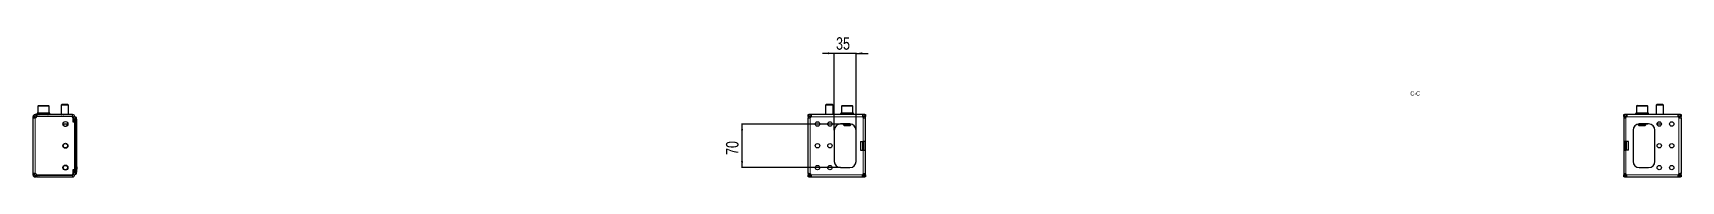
# Model space of a CAD drawing. Header units: millimetres. Extents: x -438 to 4742, y -470 to 658.
# Drawn here: x 2098 to 4742, y 195 to 420 of the extents above; entities that cross this region are included whole.
import ezdxf

# ---------------------------------------------------------------- set-up
doc = ezdxf.new("R2010")
doc.units = ezdxf.units.MM
doc.layers.add('FORMAT', color=7, linetype='Continuous')
doc.styles.add('SLDTEXTSTYLE0', font='TXT', dxfattribs={"width": 0.75})
doc.dimstyles.new('SLDDIMSTYLE0', dxfattribs={"dimtxt": 20, "dimasz": 10, "dimexe": 0, "dimexo": 0.0625, "dimgap": 5, "dimtad": 2, "dimdec": 1, "dimrnd": 1e-09, "dimzin": 12, "dimdsep": 46, "dimtxsty": 'SLDTEXTSTYLE0', "dimsah": 1, "dimcen": 0.09, "dimadec": 0, "dimazin": 3, "dimtfac": 1, "dimtofl": 0, "dimtmove": 0, "dimatfit": 3, "dimfxl": 0, "dimfrac": 2, "dimtolj": 1, "dimtzin": 12, "dimarcsym": 0})
doc.dimstyles.new('SLDDIMSTYLE1', dxfattribs={"dimtxt": 20, "dimasz": 10, "dimexe": 0, "dimexo": 0.0625, "dimgap": 5, "dimtad": 2, "dimdec": 1, "dimrnd": 1e-09, "dimzin": 12, "dimdsep": 46, "dimtxsty": 'SLDTEXTSTYLE0', "dimsah": 1, "dimcen": 0.09, "dimadec": 0, "dimazin": 3, "dimtfac": 1, "dimtmove": 0, "dimatfit": 0, "dimfxl": 0, "dimfrac": 2, "dimtolj": 1, "dimtzin": 12, "dimarcsym": 0})

# ---------------------------------------------------------------- blocks, each defined once
blk = doc.blocks.new('_D_9')
at = {"layer": 'FORMAT'}
for p, q in [((3383.7, 393.4), (3364.5, 393.4)), ((3383.7, 270), (3383.7, 394.4)), ((3418.7, 393.4), (3383.7, 393.4)), ((3418.7, 270), (3418.7, 394.4)), ((3418.7, 393.4), (3438, 393.4))]:
    blk.add_line(p, q, dxfattribs=at)
for points in [[(3383.7, 393.4), (3373.7, 395), (3373.7, 391.9)], [(3418.7, 393.4), (3428.7, 391.9), (3428.7, 395)]]:
    blk.add_solid(points, dxfattribs=at)
at = {"layer": 'FORMAT', "insert": (3386.5, 419.2), "char_height": 20, "attachment_point": 1, "style": 'SLDTEXTSTYLE0'}
blk.add_mtext('35', dxfattribs=at)
blk = doc.blocks.new('_D_10')
at = {"layer": 'FORMAT'}
for p, q in [((3393.7, 279.9), (3234.7, 279.9)), ((3235.7, 209.9), (3235.7, 279.9)), ((3393.7, 209.9), (3234.7, 209.9))]:
    blk.add_line(p, q, dxfattribs=at)
for points in [[(3235.7, 279.9), (3234.2, 269.9), (3237.3, 269.9)], [(3235.7, 209.9), (3237.3, 219.9), (3234.2, 219.9)]]:
    blk.add_solid(points, dxfattribs=at)
at = {"layer": 'FORMAT', "insert": (3210, 230.2), "char_height": 20, "attachment_point": 1, "rotation": 90, "style": 'SLDTEXTSTYLE0'}
blk.add_mtext('70', dxfattribs=at)

msp = doc.modelspace()

# ---------------------------------------------------------------- linework, layer by layer
at = {"color": 7, "linetype": 'Continuous', "lineweight": 25}
for p, q in [((2098.45, 291.45), (2098.45, 290.23)), ((2100.95, 291.45), (2098.45, 291.45)), ((2100.95, 291.45), (2100.95, 290.23)), ((2101.95, 292.45), (2101.95, 294.95)), ((2104.35, 294.95), (2101.95, 294.95)), ((2104.36, 292.45), (2101.95, 292.45)), ((2104.35, 294.95), (2104.35, 292.45)), ((2104.35, 294.95), (2105.35, 294.95)), ((2105.35, 292.45), (2104.35, 292.45)), ((2105.2, 297.45), (2105.2, 296.45)), ((2105.2, 297.45), (2105.21, 297.45)), ((2105.2, 296.45), (2105.21, 296.45)), ((2105.21, 297.45), (2105.21, 297.2)), ((2106, 297.45), (2105.21, 297.45)), ((2105.21, 296.45), (2105.21, 296.7)), ((2106, 296.45), (2105.21, 296.45)), ((2161.95, 294.95), (2105.35, 294.95)), ((2105.35, 292.45), (2161.95, 292.45)), ((2105.38, 292.35), (2160.35, 292.35)), ((2106, 297.45), (2106.1, 297.45)), ((2106, 296.45), (2106.1, 296.45)), ((2106.1, 297.45), (2106.1, 297.2)), ((2108.24, 297.45), (2106.1, 297.45)), ((2106.1, 296.45), (2106.1, 296.7)), ((2108.24, 296.45), (2106.1, 296.45)), ((2106.45, 308.45), (2106.45, 297.45)), ((2107.45, 309.45), (2123.45, 309.45)), ((2108.24, 297.45), (2108.42, 297.45)), ((2108.24, 296.45), (2108.42, 296.45)), ((2108.42, 297.45), (2108.42, 297.2)), ((2111.58, 297.45), (2108.42, 297.45)), ((2108.42, 296.45), (2108.42, 296.7)), ((2111.58, 296.45), (2108.42, 296.45)), ((2109.45, 296.45), (2109.45, 294.95)), ((2111.58, 297.45), (2111.81, 297.45)), ((2111.58, 296.45), (2111.81, 296.45)), ((2111.81, 297.45), (2111.81, 297.2)), ((2115.5, 297.45), (2111.81, 297.45)), ((2111.81, 296.45), (2111.81, 296.7)), ((2115.5, 296.45), (2111.81, 296.45)), ((2115.5, 297.45), (2115.59, 297.45)), ((2115.5, 296.45), (2115.68, 296.45)), ((2115.68, 296.45), (2115.75, 296.45)), ((2115.72, 297.45), (2115.75, 297.45)), ((2115.75, 297.45), (2115.75, 297.2)), ((2119.42, 297.45), (2115.75, 297.45)), ((2115.75, 296.45), (2115.75, 296.7)), ((2119.42, 296.45), (2115.75, 296.45)), ((2119.42, 297.45), (2119.65, 297.45)), ((2119.42, 296.45), (2119.65, 296.45)), ((2119.65, 297.45), (2119.65, 297.2)), ((2122.74, 297.45), (2119.65, 297.45)), ((2119.65, 296.45), (2119.65, 296.7)), ((2122.74, 296.45), (2119.65, 296.45)), ((2121.45, 294.95), (2121.45, 296.45)), ((2122.74, 297.45), (2122.91, 297.45)), ((2122.74, 296.45), (2122.91, 296.45)), ((2122.91, 297.45), (2122.91, 297.2)), ((2124.94, 297.45), (2122.91, 297.45)), ((2122.91, 296.45), (2122.91, 296.7)), ((2124.94, 296.45), (2122.91, 296.45)), ((2124.45, 297.45), (2124.45, 308.45)), ((2124.94, 297.45), (2125.03, 297.45)), ((2124.94, 296.45), (2125.03, 296.45)), ((2125.03, 297.45), (2125.03, 297.2)), ((2125.7, 297.45), (2125.03, 297.45)), ((2125.03, 296.45), (2125.03, 296.7)), ((2125.7, 296.45), (2125.03, 296.45)), ((2125.7, 296.45), (2125.7, 297.45)), ((2139.2, 292.45), (2139.2, 292.35)), ((2139.49, 292.45), (2139.49, 292.35)), ((2141.18, 292.45), (2141.18, 292.35)), ((2144.53, 311.45), (2143.45, 310.37)), ((2143.45, 310.37), (2143.45, 294.95)), ((2155.45, 310.37), (2143.45, 310.37)), ((2144.13, 292.45), (2144.13, 292.35)), ((2154.38, 311.45), (2144.53, 311.45)), ((2147.89, 292.45), (2147.89, 292.35)), ((2151.88, 292.45), (2151.88, 292.35)), ((2155.45, 310.37), (2154.38, 311.45)), ((2155.45, 294.95), (2155.45, 310.37)), ((2155.51, 292.45), (2155.51, 292.35)), ((2158.21, 292.45), (2158.21, 292.35)), ((2159.58, 292.45), (2159.58, 292.35)), ((2159.7, 292.35), (2159.7, 292.45)), ((2162.95, 291.45), (2162.95, 283.5)), ((2165.45, 291.45), (2165.45, 283.5)), ((2165.45, 291.2), (2165.65, 291.2)), ((2165.65, 291.2), (2167.34, 290.74)), ((3341.74, 292.45), (3341.74, 294.95)), ((3341.74, 294.95), (3342.85, 294.95)), ((3342.85, 292.45), (3341.74, 292.45)), ((3341.74, 292.45), (3341.74, 292.35)), ((3341.74, 292.35), (3344.24, 292.35)), ((3341.74, 291.74), (3341.74, 292.35)), ((3341.74, 291.74), (3341.74, 289.67)), ((3346.57, 294.95), (3342.85, 294.95)), ((3346.57, 292.45), (3342.85, 292.45)), ((3344.24, 292.35), (3344.24, 291.74)), ((3344.24, 291.74), (3344.24, 289.92)), ((3428.91, 294.95), (3346.57, 294.95)), ((3346.57, 294.95), (3346.57, 292.73)), ((3370.82, 311.45), (3369.74, 310.37)), ((3369.74, 310.37), (3369.74, 294.95)), ((3381.74, 310.37), (3369.74, 310.37)), ((3380.67, 311.45), (3370.82, 311.45)), ((3381.74, 310.37), (3380.67, 311.45)), ((3381.74, 294.95), (3381.74, 310.37)), ((3393.99, 297.45), (3393.99, 296.45)), ((3393.99, 297.45), (3394, 297.45)), ((3393.99, 296.45), (3394, 296.45)), ((3394, 297.45), (3394, 297.2)), ((3394.83, 297.45), (3394, 297.45)), ((3394, 296.45), (3394, 296.7)), ((3394.83, 296.45), (3394, 296.45)), ((3394.83, 297.45), (3394.93, 297.45)), ((3394.83, 296.45), (3394.93, 296.45)), ((3394.93, 297.45), (3394.93, 297.2)), ((3397.09, 297.45), (3394.93, 297.45)), ((3394.93, 296.45), (3394.93, 296.7)), ((3397.09, 296.45), (3394.93, 296.45)), ((3395.24, 308.45), (3395.24, 297.45)), ((3396.24, 309.45), (3404.63, 309.45)), ((3397.09, 297.45), (3397.27, 297.45)), ((3397.09, 296.45), (3397.27, 296.45)), ((3397.27, 297.45), (3397.27, 297.2)), ((3400.45, 297.45), (3397.27, 297.45)), ((3397.27, 296.45), (3397.27, 296.7)), ((3400.45, 296.45), (3397.27, 296.45)), ((3398.24, 296.45), (3398.24, 294.95)), ((3400.45, 297.45), (3400.68, 297.45)), ((3400.45, 296.45), (3400.68, 296.45)), ((3400.68, 297.45), (3400.68, 297.2)), ((3404.38, 297.45), (3400.68, 297.45)), ((3400.68, 296.45), (3400.68, 296.7)), ((3404.38, 296.45), (3400.68, 296.45)), ((3404.38, 297.45), (3404.68, 297.45)), ((3404.38, 297.45), (3404.46, 297.45)), ((3404.38, 296.45), (3404.53, 296.45)), ((3404.53, 296.45), (3404.63, 296.45)), ((3404.58, 297.45), (3404.63, 297.45)), ((3404.63, 309.45), (3412.24, 309.45)), ((3404.63, 297.45), (3404.63, 297.2)), ((3408.29, 297.45), (3404.63, 297.45)), ((3404.63, 296.45), (3404.63, 296.7)), ((3408.29, 296.45), (3404.63, 296.45)), ((3408.29, 297.45), (3408.52, 297.45)), ((3408.29, 296.45), (3408.52, 296.45)), ((3408.52, 297.45), (3408.52, 297.2)), ((3411.59, 297.45), (3408.52, 297.45)), ((3408.52, 296.45), (3408.52, 296.7)), ((3411.59, 296.45), (3408.52, 296.45)), ((3410.24, 294.95), (3410.24, 296.45)), ((3411.59, 297.45), (3411.76, 297.45)), ((3411.59, 296.45), (3411.76, 296.45)), ((3411.76, 297.45), (3411.76, 297.2)), ((3413.76, 297.45), (3411.76, 297.45)), ((3411.76, 296.45), (3411.76, 296.7)), ((3413.76, 296.45), (3411.76, 296.45)), ((3413.24, 297.45), (3413.24, 308.45)), ((3413.76, 297.45), (3413.85, 297.45)), ((3413.76, 296.45), (3413.85, 296.45)), ((3413.85, 297.45), (3413.85, 297.2)), ((3414.49, 297.45), (3413.85, 297.45)), ((3413.85, 296.45), (3413.85, 296.7)), ((3414.49, 296.45), (3413.85, 296.45)), ((3414.49, 296.45), (3414.49, 297.45)), ((3428.91, 294.95), (3428.91, 292.45)), ((3432.63, 294.95), (3428.91, 294.95)), ((3432.63, 292.45), (3428.91, 292.45)), ((3431.24, 292.35), (3433.74, 292.35)), ((3431.24, 291.74), (3431.24, 292.35)), ((3431.24, 289.9), (3431.24, 291.74)), ((3432.63, 294.95), (3433.74, 294.95)), ((3433.74, 292.45), (3432.63, 292.45)), ((3433.74, 294.95), (3433.74, 292.45)), ((3433.74, 292.35), (3433.74, 292.45)), ((3433.74, 292.35), (3433.74, 291.74)), ((3433.74, 289.67), (3433.74, 291.74)), ((4649.74, 292.45), (4649.74, 294.95)), ((4649.74, 294.95), (4650.85, 294.95)), ((4650.85, 292.45), (4649.74, 292.45)), ((4649.74, 292.45), (4649.74, 292.35)), ((4649.74, 292.35), (4652.24, 292.35)), ((4649.74, 291.74), (4649.74, 292.35)), ((4649.74, 291.74), (4649.74, 289.67)), ((4654.57, 294.95), (4650.85, 294.95)), ((4654.57, 292.45), (4650.85, 292.45)), ((4652.24, 292.35), (4652.24, 291.74)), ((4652.24, 291.74), (4652.24, 289.92)), ((4654.57, 294.95), (4654.57, 292.73)), ((4736.91, 294.95), (4654.57, 294.95)), ((4668.99, 297.45), (4668.99, 296.45)), ((4668.99, 297.45), (4669, 297.45)), ((4668.99, 296.45), (4669, 296.45)), ((4669, 297.45), (4669, 297.2)), ((4669.83, 297.45), (4669, 297.45)), ((4669, 296.45), (4669, 296.7)), ((4669.83, 296.45), (4669, 296.45)), ((4669.83, 297.45), (4669.93, 297.45)), ((4669.83, 296.45), (4669.93, 296.45)), ((4669.93, 297.45), (4669.93, 297.2)), ((4672.1, 297.45), (4669.93, 297.45)), ((4669.93, 296.45), (4669.93, 296.7)), ((4672.1, 296.45), (4669.93, 296.45)), ((4670.24, 308.45), (4670.24, 297.45)), ((4671.24, 309.45), (4679.58, 309.45)), ((4672.1, 297.45), (4672.28, 297.45)), ((4672.1, 296.45), (4672.28, 296.45)), ((4672.28, 297.45), (4672.28, 297.2)), ((4675.45, 297.45), (4672.28, 297.45)), ((4672.28, 296.45), (4672.28, 296.7)), ((4675.45, 296.45), (4672.28, 296.45)), ((4673.24, 296.45), (4673.24, 294.95)), ((4675.45, 297.45), (4675.69, 297.45)), ((4675.45, 296.45), (4675.69, 296.45)), ((4675.69, 297.45), (4675.69, 297.2)), ((4679.39, 297.45), (4675.69, 297.45)), ((4675.69, 296.45), (4675.69, 296.7)), ((4679.39, 296.45), (4675.69, 296.45)), ((4679.39, 297.45), (4679.62, 297.45)), ((4679.39, 297.45), (4679.46, 297.45)), ((4679.39, 296.45), (4679.54, 296.45)), ((4679.54, 296.45), (4679.64, 296.45)), ((4679.58, 309.45), (4687.24, 309.45)), ((4679.59, 297.45), (4679.64, 297.45)), ((4679.64, 297.45), (4679.64, 297.2)), ((4683.3, 297.45), (4679.64, 297.45)), ((4679.64, 296.45), (4679.64, 296.7)), ((4683.3, 296.45), (4679.64, 296.45)), ((4683.3, 297.45), (4683.53, 297.45)), ((4683.3, 296.45), (4683.53, 296.45)), ((4683.53, 297.45), (4683.53, 297.2)), ((4686.59, 297.45), (4683.53, 297.45)), ((4683.53, 296.45), (4683.53, 296.7)), ((4686.59, 296.45), (4683.53, 296.45)), ((4685.24, 294.95), (4685.24, 296.45)), ((4686.59, 297.45), (4686.76, 297.45)), ((4686.59, 296.45), (4686.76, 296.45)), ((4686.76, 297.45), (4686.76, 297.2)), ((4688.76, 297.45), (4686.76, 297.45)), ((4686.76, 296.45), (4686.76, 296.7)), ((4688.76, 296.45), (4686.76, 296.45)), ((4688.24, 297.45), (4688.24, 308.45)), ((4688.76, 297.45), (4688.85, 297.45)), ((4688.76, 296.45), (4688.85, 296.45)), ((4688.85, 297.45), (4688.85, 297.2)), ((4689.49, 297.45), (4688.85, 297.45)), ((4688.85, 296.45), (4688.85, 296.7)), ((4689.49, 296.45), (4688.85, 296.45)), ((4689.49, 296.45), (4689.49, 297.45)), ((4702.82, 311.45), (4701.74, 310.37)), ((4701.74, 310.37), (4701.74, 294.95)), ((4713.74, 310.37), (4701.74, 310.37)), ((4712.67, 311.45), (4702.82, 311.45)), ((4713.74, 310.37), (4712.67, 311.45)), ((4713.74, 294.95), (4713.74, 310.37)), ((4736.91, 292.45), (4736.91, 294.95)), ((4740.63, 294.95), (4736.91, 294.95)), ((4740.63, 292.45), (4736.91, 292.45)), ((4739.24, 292.35), (4741.74, 292.35)), ((4739.24, 291.74), (4739.24, 292.35)), ((4739.24, 289.9), (4739.24, 291.74)), ((4740.63, 294.95), (4741.74, 294.95)), ((4741.74, 292.45), (4740.63, 292.45)), ((4741.74, 294.95), (4741.74, 292.45)), ((4741.74, 292.35), (4741.74, 292.45)), ((4741.74, 292.35), (4741.74, 291.74)), ((4741.74, 289.67), (4741.74, 291.74)), ((2100.95, 290.23), (2098.45, 290.23)), ((2098.45, 290.23), (2098.45, 199.67)), ((2154.42, 279.45), (2146.48, 279.45)), ((2162.85, 282.85), (2162.85, 289.85)), ((2162.85, 284.43), (2162.95, 284.21)), ((2165.45, 282.85), (2162.85, 282.85)), ((2165.45, 283.5), (2162.95, 283.5)), ((2165.45, 201.47), (2165.45, 288.92)), ((2165.45, 282.85), (2165.45, 207.05)), ((2165.65, 202.1), (2165.65, 288.3)), ((2168.45, 287.85), (2168.45, 289.3)), ((2168.45, 287.85), (2168.45, 213.4)), ((3341.74, 200.22), (3341.74, 289.67)), ((3341.74, 289.67), (3342.83, 289.67)), ((3380.2, 279.45), (3373.28, 279.45)), ((3383.74, 269.95), (3383.74, 219.95)), ((3408.74, 279.95), (3393.74, 279.95)), ((3395.41, 279.85), (3395.39, 279.85)), ((3395.41, 279.85), (3395.41, 279.85)), ((3395.51, 279.85), (3395.41, 279.85)), ((3395.51, 279.95), (3395.51, 279.85)), ((3398.77, 279.85), (3395.51, 279.85)), ((3398.24, 279.85), (3398.24, 278.52)), ((3398.24, 278.52), (3399.32, 277.45)), ((3398.24, 278.52), (3404.53, 278.52)), ((3398.77, 279.85), (3400.67, 279.85)), ((3399.32, 277.45), (3404.48, 277.45)), ((3401.22, 279.85), (3400.67, 279.85)), ((3407.26, 279.85), (3401.22, 279.85)), ((3404.48, 277.45), (3409.17, 277.45)), ((3404.53, 278.52), (3410.24, 278.52)), ((3407.81, 279.85), (3407.26, 279.85)), ((3407.81, 279.85), (3409.71, 279.85)), ((3409.17, 277.45), (3410.24, 278.52)), ((3410.15, 279.85), (3409.71, 279.85)), ((3410.24, 278.52), (3410.24, 279.83)), ((3418.74, 219.95), (3418.74, 269.95)), ((3433.74, 251.95), (3433.74, 289.67)), ((4649.74, 289.67), (4650.83, 289.67)), ((4649.74, 289.67), (4649.74, 251.95)), ((4664.74, 269.95), (4664.74, 219.95)), ((4673.24, 279.83), (4673.24, 278.52)), ((4673.24, 278.52), (4674.32, 277.45)), ((4673.24, 278.52), (4679.49, 278.52)), ((4673.77, 279.85), (4673.33, 279.85)), ((4673.77, 279.85), (4675.67, 279.85)), ((4674.32, 277.45), (4679.45, 277.45)), ((4689.74, 279.95), (4674.74, 279.95)), ((4676.22, 279.85), (4675.67, 279.85)), ((4682.26, 279.85), (4676.22, 279.85)), ((4679.45, 277.45), (4684.17, 277.45)), ((4679.49, 278.52), (4685.24, 278.52)), ((4682.81, 279.85), (4682.26, 279.85)), ((4682.81, 279.85), (4684.71, 279.85)), ((4684.17, 277.45), (4685.24, 278.52)), ((4687.97, 279.85), (4684.71, 279.85)), ((4685.24, 278.52), (4685.24, 279.85)), ((4687.97, 279.85), (4687.97, 279.95)), ((4688.07, 279.85), (4687.97, 279.85)), ((4688.09, 279.85), (4688.07, 279.85)), ((4688.07, 279.85), (4688.07, 279.85)), ((4699.74, 219.95), (4699.74, 269.95)), ((4710.2, 279.45), (4703.28, 279.45)), ((4741.74, 289.67), (4741.74, 200.22)), ((3425.74, 251.95), (3430.24, 251.95)), ((3425.74, 251.95), (3425.74, 237.95)), ((3425.74, 237.95), (3430.24, 237.95)), ((3433.74, 251.95), (3430.24, 251.95)), ((3430.24, 237.95), (3433.74, 237.95)), ((3431.24, 237.95), (3431.24, 251.95)), ((3433.74, 237.95), (3433.74, 251.95)), ((3433.74, 200.22), (3433.74, 237.95)), ((4653.24, 251.95), (4649.74, 251.95)), ((4649.74, 251.95), (4649.74, 237.95)), ((4649.74, 237.95), (4653.24, 237.95)), ((4649.74, 237.95), (4649.74, 200.22)), ((4652.24, 251.95), (4652.24, 237.95)), ((4657.74, 251.95), (4653.24, 251.95)), ((4657.74, 237.95), (4653.24, 237.95)), ((4657.74, 237.95), (4657.74, 251.95)), ((2168.45, 213.4), (2168.45, 205.2)), ((2098.45, 199.67), (2100.95, 199.67)), ((2098.45, 199.67), (2098.45, 198.45)), ((2098.45, 198.45), (2100.95, 198.45)), ((2100.95, 199.67), (2100.95, 198.45)), ((2101.95, 194.95), (2101.95, 197.45)), ((2101.95, 197.45), (2104.35, 197.45)), ((2101.95, 194.95), (2104.35, 194.95)), ((2104.35, 197.45), (2104.35, 194.95)), ((2104.35, 197.45), (2105.35, 197.45)), ((2105.35, 194.95), (2104.35, 194.95)), ((2161.95, 197.45), (2105.35, 197.45)), ((2105.35, 194.95), (2161.95, 194.95)), ((2160.35, 197.55), (2105.38, 197.55)), ((2162.85, 207.05), (2165.45, 207.05)), ((2162.85, 200.05), (2162.85, 207.05)), ((2162.85, 205.97), (2162.95, 206.18)), ((2162.95, 206.4), (2162.95, 198.45)), ((2165.45, 206.4), (2162.95, 206.4)), ((2165.45, 206.4), (2165.45, 198.45)), ((2165.65, 199.2), (2165.45, 199.2)), ((2167.34, 199.65), (2165.65, 199.2)), ((2168.65, 211.45), (2168.45, 211.45)), ((2168.65, 211.42), (2168.45, 211.42)), ((2168.65, 211.4), (2168.45, 211.4)), ((2168.65, 207.2), (2168.45, 207.2)), ((2168.65, 207.14), (2168.45, 207.14)), ((2168.45, 205.2), (2168.45, 202.55)), ((2168.45, 201.1), (2168.45, 202.55)), ((2168.65, 210.96), (2168.65, 207.64)), ((3341.74, 200.22), (3341.74, 198.16)), ((3341.74, 197.55), (3341.74, 198.16)), ((3344.24, 197.55), (3341.74, 197.55)), ((3341.74, 197.55), (3341.74, 197.45)), ((3341.74, 194.95), (3341.74, 197.45)), ((3341.74, 197.45), (3342.85, 197.45)), ((3342.85, 194.95), (3341.74, 194.95)), ((3342.85, 197.45), (3346.57, 197.45)), ((3342.85, 194.95), (3346.57, 194.95)), ((3344.24, 200), (3344.24, 198.16)), ((3344.24, 198.16), (3344.24, 197.55)), ((3346.57, 197.45), (3346.57, 194.95)), ((3346.57, 194.95), (3428.91, 194.95)), ((3393.74, 209.95), (3408.74, 209.95)), ((3428.91, 197.45), (3432.63, 197.45)), ((3428.91, 194.95), (3428.91, 197.16)), ((3428.91, 194.95), (3432.63, 194.95)), ((3431.24, 198.16), (3431.24, 199.98)), ((3431.24, 197.55), (3431.24, 198.16)), ((3433.74, 197.55), (3431.24, 197.55)), ((3432.63, 197.45), (3433.74, 197.45)), ((3433.74, 194.95), (3432.63, 194.95)), ((3433.74, 200.22), (3432.65, 200.22)), ((3433.74, 198.16), (3433.74, 200.22)), ((3433.74, 198.16), (3433.74, 197.55)), ((3433.74, 197.45), (3433.74, 197.55)), ((3433.74, 197.45), (3433.74, 194.95)), ((4649.74, 200.22), (4649.74, 198.16)), ((4649.74, 197.55), (4649.74, 198.16)), ((4652.24, 197.55), (4649.74, 197.55)), ((4649.74, 197.55), (4649.74, 197.45)), ((4649.74, 194.95), (4649.74, 197.45)), ((4649.74, 197.45), (4650.85, 197.45)), ((4650.85, 194.95), (4649.74, 194.95)), ((4650.85, 197.45), (4654.57, 197.45)), ((4650.85, 194.95), (4654.57, 194.95)), ((4652.24, 200), (4652.24, 198.16)), ((4652.24, 198.16), (4652.24, 197.55)), ((4654.57, 194.95), (4654.57, 197.45)), ((4654.57, 194.95), (4736.91, 194.95)), ((4674.74, 209.95), (4689.74, 209.95)), ((4736.91, 197.45), (4740.63, 197.45)), ((4736.91, 194.95), (4736.91, 197.16)), ((4736.91, 194.95), (4740.63, 194.95)), ((4739.24, 198.16), (4739.24, 199.98)), ((4739.24, 197.55), (4739.24, 198.16)), ((4741.74, 197.55), (4739.24, 197.55)), ((4740.63, 197.45), (4741.74, 197.45)), ((4741.74, 194.95), (4740.63, 194.95)), ((4741.74, 200.22), (4740.65, 200.22)), ((4741.74, 198.16), (4741.74, 200.22)), ((4741.74, 198.16), (4741.74, 197.55)), ((4741.74, 197.45), (4741.74, 197.55)), ((4741.74, 197.45), (4741.74, 194.95))]:
    msp.add_line(p, q, dxfattribs=at)
at = {"color": 8, "linetype": 'Continuous', "lineweight": 18}
for p, q in [((2105.35, 294.95), (2105.35, 292.45)), ((2124.45, 308.45), (2106.45, 308.45)), ((2161.95, 292.45), (2161.95, 294.95)), ((2162.95, 291.45), (2165.45, 291.45)), ((3344.24, 291.74), (3341.74, 291.74)), ((3342.85, 294.95), (3342.85, 292.45)), ((3344.24, 291.45), (3346.33, 291.45)), ((3429.15, 291.45), (3346.33, 291.45)), ((3404.68, 308.45), (3395.24, 308.45)), ((3413.24, 308.45), (3404.68, 308.45)), ((3429.15, 291.45), (3431.24, 291.45)), ((3433.74, 291.74), (3431.24, 291.74)), ((3432.63, 292.45), (3432.63, 294.95)), ((4652.24, 291.74), (4649.74, 291.74)), ((4650.85, 294.95), (4650.85, 292.45)), ((4652.24, 291.45), (4654.33, 291.45)), ((4654.33, 291.45), (4737.15, 291.45)), ((4679.62, 308.45), (4670.24, 308.45)), ((4688.24, 308.45), (4679.62, 308.45)), ((4737.15, 291.45), (4739.24, 291.45)), ((4741.74, 291.74), (4739.24, 291.74)), ((4740.63, 292.45), (4740.63, 294.95)), ((2101.95, 289.67), (2101.95, 200.22)), ((2146.48, 280.45), (2154.42, 280.45)), ((2165.26, 282.85), (2165.26, 283.5)), ((2167.34, 287.85), (2165.65, 288.3)), ((2167.34, 202.55), (2167.34, 287.85)), ((2168.45, 287.85), (2167.34, 287.85)), ((3345.24, 199.67), (3345.24, 290.23)), ((3373.28, 280.45), (3380.2, 280.45)), ((3400.67, 279.95), (3400.67, 279.85)), ((3401.22, 279.95), (3401.22, 279.85)), ((3407.26, 279.95), (3407.26, 279.85)), ((3407.81, 279.95), (3407.81, 279.85)), ((3430.24, 251.95), (3430.24, 290.23)), ((4653.24, 290.23), (4653.24, 251.95)), ((4675.67, 279.95), (4675.67, 279.85)), ((4676.22, 279.95), (4676.22, 279.85)), ((4682.26, 279.95), (4682.26, 279.85)), ((4682.81, 279.95), (4682.81, 279.85)), ((4703.28, 280.45), (4710.2, 280.45)), ((4738.24, 290.23), (4738.24, 199.67)), ((3429.04, 237.95), (3429.04, 251.95)), ((3429.24, 251.95), (3429.24, 237.95)), ((3429.35, 237.95), (3429.35, 251.95)), ((3429.55, 251.95), (3429.55, 237.95)), ((3430.24, 199.67), (3430.24, 237.95)), ((3430.43, 237.95), (3430.43, 251.95)), ((3430.63, 251.95), (3430.63, 237.95)), ((3430.74, 237.95), (3430.74, 251.95)), ((3430.94, 251.95), (3430.94, 237.95)), ((4652.54, 237.95), (4652.54, 251.95)), ((4652.74, 251.95), (4652.74, 237.95)), ((4652.85, 237.95), (4652.85, 251.95)), ((4653.05, 251.95), (4653.05, 237.95)), ((4653.24, 237.95), (4653.24, 199.67)), ((4653.93, 237.95), (4653.93, 251.95)), ((4654.13, 251.95), (4654.13, 237.95)), ((4654.24, 237.95), (4654.24, 251.95)), ((4654.44, 251.95), (4654.44, 237.95)), ((2105.35, 197.45), (2105.35, 194.95)), ((2161.95, 197.45), (2161.95, 194.95)), ((2162.95, 198.45), (2165.45, 198.45)), ((2165.26, 206.4), (2165.26, 207.05)), ((2165.65, 202.1), (2167.34, 202.55)), ((2167.34, 202.55), (2168.45, 202.55)), ((2168.65, 210.96), (2168.45, 210.96)), ((2168.65, 207.64), (2168.45, 207.64)), ((3341.74, 198.16), (3344.24, 198.16)), ((3342.85, 197.45), (3342.85, 194.95)), ((3346.33, 198.45), (3344.24, 198.45)), ((3429.15, 198.45), (3346.33, 198.45)), ((3431.24, 198.45), (3429.15, 198.45)), ((3431.24, 198.16), (3433.74, 198.16)), ((3432.63, 194.95), (3432.63, 197.45)), ((4649.74, 198.16), (4652.24, 198.16)), ((4650.85, 197.45), (4650.85, 194.95)), ((4654.33, 198.45), (4652.24, 198.45)), ((4654.33, 198.45), (4737.15, 198.45)), ((4739.24, 198.45), (4737.15, 198.45)), ((4739.24, 198.16), (4741.74, 198.16)), ((4740.63, 194.95), (4740.63, 197.45))]:
    msp.add_line(p, q, dxfattribs=at)
at = {"color": 7, "linetype": 'Continuous', "lineweight": 25}
for centre, radius in [((2150.45, 279.95), 4), ((3356.74, 279.95), 3.5), ((3376.74, 279.95), 3.5), ((4706.74, 279.95), 3.5), ((4726.74, 279.95), 3.5), ((2150.45, 244.95), 4), ((2150.45, 244.95), 3.5), ((3356.74, 244.95), 3.5), ((3376.74, 244.95), 3.5), ((4706.74, 244.95), 3.5), ((4726.74, 244.95), 3.5), ((2150.45, 209.95), 4), ((2150.45, 209.95), 3.5), ((3356.74, 209.95), 3.5), ((3376.74, 209.95), 3.5), ((4706.74, 209.95), 3.5), ((4726.74, 209.95), 3.5)]:
    msp.add_circle(centre, radius, dxfattribs=at)
for centre, radius, start, end in [((2101.23, 293.1), 3.5, 281.89481, 337.11462), ((2105.38, 291.35), 1, 90, 157.11462), ((2107.45, 308.45), 1, 90, 180), ((2108.1, 292.1), 0.35, 45.58469, 90), ((2122.8, 292.1), 0.35, 90, 134.41531), ((2123.45, 308.45), 1, 0, 90), ((2160.35, 289.85), 2.5, 360, 90), ((2161.95, 291.45), 3.5, 0, 90), ((2161.95, 291.45), 1, 0, 90), ((3343.24, 293.1), 3.5, 304.8499, 331.87293), ((3396.24, 308.45), 1, 90, 180), ((3412.24, 308.45), 1, 0, 90), ((3432.24, 293.1), 3.5, 208.12707, 235.1501), ((4651.24, 293.1), 3.5, 304.8499, 331.87293), ((4671.24, 308.45), 1, 90, 180), ((4687.24, 308.45), 1, 0, 90), ((4740.24, 293.1), 3.5, 208.12707, 235.1501), ((2150.45, 279.95), 3.5, 188.21321, 351.78679), ((2166.95, 289.3), 1.5, 0, 75), ((3393.74, 269.95), 10, 90, 180), ((3408.74, 269.95), 10, 0, 90), ((4674.74, 269.95), 10, 90, 180), ((4689.74, 269.95), 10, 0, 90), ((3393.74, 219.95), 10, 180, 270), ((3408.74, 219.95), 10, 270, 0), ((4674.74, 219.95), 10, 180, 270), ((4689.74, 219.95), 10, 270, 0), ((2101.23, 196.8), 3.5, 22.88538, 78.10519), ((2105.38, 198.55), 1, 202.88538, 270), ((2108.1, 197.8), 0.35, 270, 314.41531), ((2122.8, 197.8), 0.35, 225.58469, 270), ((2160.35, 200.05), 2.5, 270, 0), ((2161.95, 198.45), 3.5, 270, 360), ((2161.95, 198.45), 1, 270, 360), ((2166.95, 201.1), 1.5, 285, 0), ((3343.24, 196.8), 3.5, 28.12707, 55.1501), ((3432.24, 196.8), 3.5, 124.8499, 151.87293), ((4651.24, 196.8), 3.5, 28.12707, 55.1501), ((4740.24, 196.8), 3.5, 124.8499, 151.87293)]:
    msp.add_arc(centre, radius, start, end, dxfattribs=at)
for centre, major_axis, start_param, end_param in [((2154.06, 291.2), (11.57, -3.1), 0.0670375, 0.2530722), ((2154.06, 199.2), (11.57, 3.1), 6.0301131, 6.2161478)]:
    msp.add_ellipse(centre, major_axis=major_axis, ratio=0.2505628, start_param=start_param, end_param=end_param, dxfattribs=at)
at = {"color": 8, "linetype": 'Continuous', "lineweight": 18}
for centre, major_axis, start_param, end_param in [((2166.95, 287.74), (0.38, 3), 4.762686, 6.2664448), ((2166.95, 202.65), (-0.38, 3), 3.1583332, 4.662092)]:
    msp.add_ellipse(centre, major_axis=major_axis, ratio=0.1230384, start_param=start_param, end_param=end_param, dxfattribs=at)
at = {"color": 7, "linetype": 'Continuous', "lineweight": 25}
for points, knots in [([(2101.95, 294.95), (2101.66, 294.93), (2101.1, 294.89), (2100.2, 294.53), (2099.32, 293.86), (2098.6, 292.76), (2098.5, 291.89), (2098.45, 291.45)], [0, 0, 0, 0, 0.16069, 0.3013121, 0.5219513, 0.7535732, 1, 1, 1, 1]), ([(2101.95, 292.45), (2101.87, 292.44), (2101.71, 292.43), (2101.5, 292.35), (2101.34, 292.25), (2101.21, 292.12), (2101.1, 291.98), (2100.98, 291.75), (2100.96, 291.57), (2100.95, 291.45)], [0, 0, 0, 0, 0.1567865, 0.2908092, 0.4035006, 0.4972984, 0.6071328, 0.7261813, 1, 1, 1, 1]), ([(2105.21, 297.2), (2105.2, 297.24), (2105.2, 297.3), (2105.2, 297.38), (2105.2, 297.43), (2105.2, 297.45)], [0, 0, 0, 0, 0.49998083, 0.7499881, 1, 1, 1, 1]), ([(2105.2, 296.45), (2105.2, 296.47), (2105.2, 296.51), (2105.2, 296.59), (2105.2, 296.66), (2105.21, 296.7)], [0, 0, 0, 0, 0.2501401, 0.5002802, 1, 1, 1, 1]), ([(2106.1, 297.2), (2106.08, 297.24), (2106.06, 297.3), (2106.03, 297.38), (2106.01, 297.43), (2106, 297.45)], [0, 0, 0, 0, 0.4999808, 0.7499881, 1, 1, 1, 1]), ([(2106, 296.45), (2106.01, 296.47), (2106.03, 296.51), (2106.06, 296.59), (2106.08, 296.66), (2106.1, 296.7)], [0, 0, 0, 0, 0.2501401, 0.5002802, 1, 1, 1, 1]), ([(2108.42, 297.2), (2108.39, 297.24), (2108.34, 297.3), (2108.29, 297.38), (2108.26, 297.43), (2108.24, 297.45)], [0, 0, 0, 0, 0.4999808, 0.7499881, 1, 1, 1, 1]), ([(2108.24, 296.45), (2108.26, 296.47), (2108.29, 296.51), (2108.34, 296.59), (2108.39, 296.66), (2108.42, 296.7)], [0, 0, 0, 0, 0.2501401, 0.5002802, 1, 1, 1, 1]), ([(2111.81, 297.2), (2111.77, 297.24), (2111.71, 297.3), (2111.64, 297.38), (2111.6, 297.43), (2111.58, 297.45)], [0, 0, 0, 0, 0.4999808, 0.7499881, 1, 1, 1, 1]), ([(2111.58, 296.45), (2111.6, 296.47), (2111.64, 296.51), (2111.71, 296.59), (2111.77, 296.66), (2111.81, 296.7)], [0, 0, 0, 0, 0.2501401, 0.5002802, 1, 1, 1, 1]), ([(2115.75, 297.2), (2115.71, 297.24), (2115.65, 297.3), (2115.57, 297.38), (2115.52, 297.43), (2115.5, 297.45)], [0, 0, 0, 0, 0.4999808, 0.7499881, 1, 1, 1, 1]), ([(2115.5, 296.45), (2115.52, 296.47), (2115.57, 296.51), (2115.65, 296.59), (2115.71, 296.66), (2115.75, 296.7)], [0, 0, 0, 0, 0.2501401, 0.5002802, 1, 1, 1, 1]), ([(2115.75, 297.2), (2115.74, 297.27), (2115.72, 297.4), (2115.69, 297.43), (2115.68, 297.45)], [0, 0, 0, 0, 0.56179418, 1, 1, 1, 1]), ([(2115.75, 296.7), (2115.74, 296.62), (2115.72, 296.49), (2115.69, 296.46), (2115.68, 296.45)], [0, 0, 0, 0, 0.5617942, 1, 1, 1, 1]), ([(2119.65, 297.2), (2119.61, 297.24), (2119.56, 297.3), (2119.48, 297.38), (2119.44, 297.43), (2119.42, 297.45)], [0, 0, 0, 0, 0.4999808, 0.7499881, 1, 1, 1, 1]), ([(2119.42, 296.45), (2119.44, 296.47), (2119.48, 296.51), (2119.56, 296.59), (2119.61, 296.66), (2119.65, 296.7)], [0, 0, 0, 0, 0.2501401, 0.5002802, 1, 1, 1, 1]), ([(2122.91, 297.2), (2122.88, 297.24), (2122.84, 297.3), (2122.78, 297.38), (2122.75, 297.43), (2122.74, 297.45)], [0, 0, 0, 0, 0.4999808, 0.7499881, 1, 1, 1, 1]), ([(2122.74, 296.45), (2122.75, 296.47), (2122.78, 296.51), (2122.84, 296.59), (2122.88, 296.66), (2122.91, 296.7)], [0, 0, 0, 0, 0.2501401, 0.5002802, 1, 1, 1, 1]), ([(2125.03, 297.2), (2125.02, 297.24), (2125, 297.3), (2124.96, 297.38), (2124.95, 297.43), (2124.94, 297.45)], [0, 0, 0, 0, 0.4999808, 0.7499881, 1, 1, 1, 1]), ([(2124.94, 296.45), (2124.95, 296.47), (2124.96, 296.51), (2125, 296.59), (2125.02, 296.66), (2125.03, 296.7)], [0, 0, 0, 0, 0.2501401, 0.5002802, 1, 1, 1, 1]), ([(2139.46, 292.35), (2139.46, 292.36), (2139.45, 292.39), (2139.44, 292.43), (2139.44, 292.45)], [0, 0, 0, 0, 0.374848, 1, 1, 1, 1]), ([(2141.09, 292.35), (2141.09, 292.36), (2141.07, 292.39), (2141.05, 292.43), (2141.04, 292.45)], [0, 0, 0, 0, 0.374848, 1, 1, 1, 1]), ([(2144, 292.35), (2143.99, 292.36), (2143.96, 292.39), (2143.93, 292.43), (2143.92, 292.45)], [0, 0, 0, 0, 0.374848, 1, 1, 1, 1]), ([(2147.74, 292.35), (2147.72, 292.36), (2147.69, 292.39), (2147.66, 292.43), (2147.64, 292.45)], [0, 0, 0, 0, 0.374848, 1, 1, 1, 1]), ([(2151.73, 292.35), (2151.72, 292.36), (2151.69, 292.39), (2151.66, 292.43), (2151.64, 292.45)], [0, 0, 0, 0, 0.374848, 1, 1, 1, 1]), ([(2155.39, 292.35), (2155.37, 292.36), (2155.35, 292.39), (2155.32, 292.43), (2155.3, 292.45)], [0, 0, 0, 0, 0.374848, 1, 1, 1, 1]), ([(2158.13, 292.35), (2158.13, 292.36), (2158.11, 292.39), (2158.09, 292.43), (2158.08, 292.45)], [0, 0, 0, 0, 0.37484796, 1, 1, 1, 1]), ([(2159.56, 292.35), (2159.56, 292.36), (2159.55, 292.39), (2159.54, 292.43), (2159.54, 292.45)], [0, 0, 0, 0, 0.37484796, 1, 1, 1, 1]), ([(3346.33, 291.45), (3346.38, 291.71), (3346.48, 292.2), (3346.63, 293.02), (3346.73, 293.73), (3346.74, 294.29), (3346.72, 294.65), (3346.67, 294.9), (3346.61, 294.93), (3346.57, 294.95)], [0, 0, 0, 0, 0.1440667, 0.2712756, 0.4749075, 0.5979974, 0.7263376, 0.8602454, 1, 1, 1, 1]), ([(3394, 297.2), (3394, 297.24), (3393.99, 297.3), (3393.99, 297.38), (3393.99, 297.43), (3393.99, 297.45)], [0, 0, 0, 0, 0.4999808, 0.7499881, 1, 1, 1, 1]), ([(3393.99, 296.45), (3393.99, 296.47), (3393.99, 296.51), (3393.99, 296.59), (3394, 296.66), (3394, 296.7)], [0, 0, 0, 0, 0.2501401, 0.5002802, 1, 1, 1, 1]), ([(3394.93, 297.2), (3394.91, 297.24), (3394.88, 297.3), (3394.85, 297.38), (3394.83, 297.43), (3394.83, 297.45)], [0, 0, 0, 0, 0.4999808, 0.7499881, 1, 1, 1, 1]), ([(3394.83, 296.45), (3394.83, 296.47), (3394.85, 296.51), (3394.88, 296.59), (3394.91, 296.66), (3394.93, 296.7)], [0, 0, 0, 0, 0.2501401, 0.5002802, 1, 1, 1, 1]), ([(3397.27, 297.2), (3397.24, 297.24), (3397.2, 297.3), (3397.14, 297.38), (3397.11, 297.43), (3397.09, 297.45)], [0, 0, 0, 0, 0.4999808, 0.7499881, 1, 1, 1, 1]), ([(3397.09, 296.45), (3397.11, 296.47), (3397.14, 296.51), (3397.2, 296.59), (3397.24, 296.66), (3397.27, 296.7)], [0, 0, 0, 0, 0.2501401, 0.5002802, 1, 1, 1, 1]), ([(3400.68, 297.2), (3400.64, 297.24), (3400.58, 297.3), (3400.51, 297.38), (3400.47, 297.43), (3400.45, 297.45)], [0, 0, 0, 0, 0.4999808, 0.7499881, 1, 1, 1, 1]), ([(3400.45, 296.45), (3400.47, 296.47), (3400.51, 296.51), (3400.58, 296.59), (3400.64, 296.66), (3400.68, 296.7)], [0, 0, 0, 0, 0.2501401, 0.5002802, 1, 1, 1, 1]), ([(3404.63, 297.2), (3404.59, 297.24), (3404.53, 297.3), (3404.44, 297.38), (3404.4, 297.43), (3404.38, 297.45)], [0, 0, 0, 0, 0.4999808, 0.7499881, 1, 1, 1, 1]), ([(3404.38, 296.45), (3404.4, 296.47), (3404.44, 296.51), (3404.53, 296.59), (3404.59, 296.66), (3404.63, 296.7)], [0, 0, 0, 0, 0.2501401, 0.5002802, 1, 1, 1, 1]), ([(3404.63, 297.2), (3404.61, 297.27), (3404.58, 297.4), (3404.55, 297.43), (3404.53, 297.45)], [0, 0, 0, 0, 0.5617942, 1, 1, 1, 1]), ([(3404.63, 296.7), (3404.61, 296.62), (3404.58, 296.49), (3404.55, 296.46), (3404.53, 296.45)], [0, 0, 0, 0, 0.5617942, 1, 1, 1, 1]), ([(3408.52, 297.2), (3408.48, 297.24), (3408.43, 297.3), (3408.35, 297.38), (3408.31, 297.43), (3408.29, 297.45)], [0, 0, 0, 0, 0.4999808, 0.7499881, 1, 1, 1, 1]), ([(3408.29, 296.45), (3408.31, 296.47), (3408.35, 296.51), (3408.43, 296.59), (3408.48, 296.66), (3408.52, 296.7)], [0, 0, 0, 0, 0.2501401, 0.5002802, 1, 1, 1, 1]), ([(3411.76, 297.2), (3411.73, 297.24), (3411.69, 297.3), (3411.63, 297.38), (3411.6, 297.43), (3411.59, 297.45)], [0, 0, 0, 0, 0.4999808, 0.7499881, 1, 1, 1, 1]), ([(3411.59, 296.45), (3411.6, 296.47), (3411.63, 296.51), (3411.69, 296.59), (3411.73, 296.66), (3411.76, 296.7)], [0, 0, 0, 0, 0.25014008, 0.50028016, 1, 1, 1, 1]), ([(3413.85, 297.2), (3413.84, 297.24), (3413.82, 297.3), (3413.79, 297.38), (3413.77, 297.43), (3413.76, 297.45)], [0, 0, 0, 0, 0.49998083, 0.7499881, 1, 1, 1, 1]), ([(3413.76, 296.45), (3413.77, 296.47), (3413.79, 296.51), (3413.82, 296.59), (3413.84, 296.66), (3413.85, 296.7)], [0, 0, 0, 0, 0.25014008, 0.50028016, 1, 1, 1, 1]), ([(3428.91, 294.95), (3428.88, 294.93), (3428.82, 294.89), (3428.75, 294.53), (3428.73, 293.86), (3428.87, 292.76), (3429.06, 291.89), (3429.15, 291.45)], [0, 0, 0, 0, 0.16069, 0.3013121, 0.5219513, 0.7535732, 1, 1, 1, 1]), ([(4654.33, 291.45), (4654.38, 291.71), (4654.48, 292.2), (4654.63, 293.02), (4654.73, 293.73), (4654.74, 294.29), (4654.72, 294.65), (4654.67, 294.9), (4654.61, 294.93), (4654.57, 294.95)], [0, 0, 0, 0, 0.1440667, 0.2712756, 0.4749075, 0.5979974, 0.7263376, 0.8602454, 1, 1, 1, 1]), ([(4669, 297.2), (4669, 297.24), (4668.99, 297.3), (4668.99, 297.38), (4668.99, 297.43), (4668.99, 297.45)], [0, 0, 0, 0, 0.4999808, 0.7499881, 1, 1, 1, 1]), ([(4668.99, 296.45), (4668.99, 296.47), (4668.99, 296.51), (4668.99, 296.59), (4669, 296.66), (4669, 296.7)], [0, 0, 0, 0, 0.2501401, 0.5002802, 1, 1, 1, 1]), ([(4669.93, 297.2), (4669.91, 297.24), (4669.89, 297.3), (4669.85, 297.38), (4669.84, 297.43), (4669.83, 297.45)], [0, 0, 0, 0, 0.4999808, 0.7499881, 1, 1, 1, 1]), ([(4669.83, 296.45), (4669.84, 296.47), (4669.85, 296.51), (4669.89, 296.59), (4669.91, 296.66), (4669.93, 296.7)], [0, 0, 0, 0, 0.2501401, 0.5002802, 1, 1, 1, 1]), ([(4672.28, 297.2), (4672.25, 297.24), (4672.2, 297.3), (4672.14, 297.38), (4672.11, 297.43), (4672.1, 297.45)], [0, 0, 0, 0, 0.4999808, 0.7499881, 1, 1, 1, 1]), ([(4672.1, 296.45), (4672.11, 296.47), (4672.14, 296.51), (4672.2, 296.59), (4672.25, 296.66), (4672.28, 296.7)], [0, 0, 0, 0, 0.2501401, 0.5002802, 1, 1, 1, 1]), ([(4675.69, 297.2), (4675.65, 297.24), (4675.59, 297.3), (4675.51, 297.38), (4675.47, 297.43), (4675.45, 297.45)], [0, 0, 0, 0, 0.4999808, 0.7499881, 1, 1, 1, 1]), ([(4675.45, 296.45), (4675.47, 296.47), (4675.51, 296.51), (4675.59, 296.59), (4675.65, 296.66), (4675.69, 296.7)], [0, 0, 0, 0, 0.2501401, 0.5002802, 1, 1, 1, 1]), ([(4679.64, 297.2), (4679.59, 297.24), (4679.53, 297.3), (4679.45, 297.38), (4679.41, 297.43), (4679.39, 297.45)], [0, 0, 0, 0, 0.4999808, 0.7499881, 1, 1, 1, 1]), ([(4679.39, 296.45), (4679.41, 296.47), (4679.45, 296.51), (4679.53, 296.59), (4679.59, 296.66), (4679.64, 296.7)], [0, 0, 0, 0, 0.2501401, 0.5002802, 1, 1, 1, 1]), ([(4679.64, 297.2), (4679.62, 297.27), (4679.59, 297.4), (4679.55, 297.43), (4679.54, 297.45)], [0, 0, 0, 0, 0.5617942, 1, 1, 1, 1]), ([(4679.64, 296.7), (4679.62, 296.62), (4679.59, 296.49), (4679.55, 296.46), (4679.54, 296.45)], [0, 0, 0, 0, 0.5617942, 1, 1, 1, 1]), ([(4683.53, 297.2), (4683.49, 297.24), (4683.43, 297.3), (4683.35, 297.38), (4683.32, 297.43), (4683.3, 297.45)], [0, 0, 0, 0, 0.4999808, 0.7499881, 1, 1, 1, 1]), ([(4683.3, 296.45), (4683.32, 296.47), (4683.35, 296.51), (4683.43, 296.59), (4683.49, 296.66), (4683.53, 296.7)], [0, 0, 0, 0, 0.2501401, 0.5002802, 1, 1, 1, 1]), ([(4686.76, 297.2), (4686.73, 297.24), (4686.69, 297.3), (4686.63, 297.38), (4686.6, 297.43), (4686.59, 297.45)], [0, 0, 0, 0, 0.4999808, 0.7499881, 1, 1, 1, 1]), ([(4686.59, 296.45), (4686.6, 296.47), (4686.63, 296.51), (4686.69, 296.59), (4686.73, 296.66), (4686.76, 296.7)], [0, 0, 0, 0, 0.2501401, 0.5002802, 1, 1, 1, 1]), ([(4688.85, 297.2), (4688.84, 297.24), (4688.82, 297.3), (4688.79, 297.38), (4688.77, 297.43), (4688.76, 297.45)], [0, 0, 0, 0, 0.4999808, 0.7499881, 1, 1, 1, 1]), ([(4688.76, 296.45), (4688.77, 296.47), (4688.79, 296.51), (4688.82, 296.59), (4688.84, 296.66), (4688.85, 296.7)], [0, 0, 0, 0, 0.25014008, 0.50028016, 1, 1, 1, 1]), ([(4736.91, 294.95), (4736.88, 294.93), (4736.82, 294.89), (4736.75, 294.53), (4736.73, 293.86), (4736.87, 292.76), (4737.06, 291.89), (4737.15, 291.45)], [0, 0, 0, 0, 0.16069, 0.3013121, 0.5219513, 0.7535732, 1, 1, 1, 1]), ([(2098.45, 290.23), (2098.5, 290.1), (2098.59, 289.88), (2099.16, 289.69), (2099.76, 289.62), (2100.39, 289.6), (2101.14, 289.61), (2101.68, 289.65), (2101.95, 289.67)], [0, 0, 0, 0, 0.25414868, 0.44821268, 0.57490818, 0.70887241, 0.85046773, 1, 1, 1, 1]), ([(2100.95, 290.23), (2100.96, 290.1), (2100.99, 289.9), (2101.14, 289.69), (2101.27, 289.65), (2101.32, 289.63)], [0, 0, 0, 0, 0.4882324, 0.8197059, 1, 1, 1, 1]), ([(3341.74, 289.67), (3341.76, 289.66), (3341.81, 289.63), (3342.21, 289.61), (3342.92, 289.65), (3344.02, 289.87), (3344.83, 290.1), (3345.24, 290.23)], [0, 0, 0, 0, 0.1708405, 0.3192172, 0.5481031, 0.7678223, 1, 1, 1, 1]), ([(3395.39, 279.85), (3395.35, 279.85), (3395.27, 279.86), (3395.13, 279.89), (3395.05, 279.93), (3395.03, 279.95)], [0, 0, 0, 0, 0.4181065, 0.8377329, 1, 1, 1, 1]), ([(3398.77, 279.85), (3398.7, 279.85), (3398.58, 279.85), (3398.52, 279.92), (3398.49, 279.95)], [0, 0, 0, 0, 0.594904, 1, 1, 1, 1]), ([(3430.24, 290.23), (3430.7, 290.1), (3431.5, 289.88), (3432.41, 289.69), (3433, 289.62), (3433.4, 289.6), (3433.68, 289.61), (3433.72, 289.65), (3433.74, 289.67)], [0, 0, 0, 0, 0.2541487, 0.4482127, 0.5749082, 0.7088724, 0.8504677, 1, 1, 1, 1]), ([(4649.74, 289.67), (4649.76, 289.66), (4649.81, 289.63), (4650.21, 289.61), (4650.92, 289.65), (4652.02, 289.87), (4652.83, 290.1), (4653.24, 290.23)], [0, 0, 0, 0, 0.1708405, 0.3192172, 0.5481031, 0.7678223, 1, 1, 1, 1]), ([(4684.99, 279.95), (4684.97, 279.92), (4684.92, 279.87), (4684.82, 279.85), (4684.73, 279.85), (4684.71, 279.85)], [0, 0, 0, 0, 0.3199575, 0.8240598, 1, 1, 1, 1]), ([(4688.45, 279.95), (4688.41, 279.92), (4688.31, 279.87), (4688.18, 279.85), (4688.12, 279.85), (4688.09, 279.85)], [0, 0, 0, 0, 0.34226, 0.7273166, 1, 1, 1, 1]), ([(4738.24, 290.23), (4738.7, 290.1), (4739.5, 289.88), (4740.41, 289.69), (4741, 289.62), (4741.4, 289.6), (4741.68, 289.61), (4741.72, 289.65), (4741.74, 289.67)], [0, 0, 0, 0, 0.2541487, 0.4482127, 0.5749082, 0.7088724, 0.8504677, 1, 1, 1, 1]), ([(2101.95, 200.22), (2101.64, 200.24), (2101.05, 200.26), (2100.1, 200.28), (2099.23, 200.24), (2098.58, 200.02), (2098.49, 199.79), (2098.45, 199.67)], [0, 0, 0, 0, 0.1708405, 0.3192172, 0.5481031, 0.7678223, 1, 1, 1, 1]), ([(2098.45, 198.45), (2098.47, 198.19), (2098.5, 197.7), (2098.78, 196.87), (2099.25, 196.16), (2099.87, 195.6), (2100.49, 195.24), (2101.19, 195), (2101.7, 194.96), (2101.95, 194.95)], [0, 0, 0, 0, 0.1440667, 0.2712756, 0.4749075, 0.5979974, 0.7263376, 0.8602454, 1, 1, 1, 1]), ([(2101.95, 200.22), (2101.86, 200.24), (2101.69, 200.26), (2101.47, 200.28), (2101.31, 200.26), (2101.18, 200.21), (2101.08, 200.13), (2100.97, 199.96), (2100.96, 199.79), (2100.95, 199.67)], [0, 0, 0, 0, 0.1543587, 0.2872828, 0.4004353, 0.4965437, 0.6043139, 0.7231511, 1, 1, 1, 1]), ([(2100.95, 198.45), (2100.97, 198.31), (2100.99, 198.12), (2101.11, 197.9), (2101.22, 197.76), (2101.36, 197.63), (2101.54, 197.53), (2101.74, 197.46), (2101.88, 197.45), (2101.95, 197.45)], [0, 0, 0, 0, 0.29410257, 0.40637345, 0.49701393, 0.61185306, 0.73169113, 0.86010099, 1, 1, 1, 1]), ([(2168.65, 211.4), (2168.65, 211.39), (2168.65, 211.37), (2168.65, 211.26), (2168.65, 211.11), (2168.65, 211.01), (2168.65, 210.96)], [0, 0, 0, 0, 0.2813032, 0.555629, 0.7738783, 1, 1, 1, 1]), ([(2168.65, 207.64), (2168.65, 207.57), (2168.65, 207.44), (2168.65, 207.3), (2168.65, 207.21), (2168.65, 207.2), (2168.65, 207.2)], [0, 0, 0, 0, 0.285197, 0.5604282, 0.7770436, 1, 1, 1, 1]), ([(3345.24, 199.67), (3344.78, 199.79), (3343.98, 200.01), (3343.07, 200.21), (3342.48, 200.27), (3342.08, 200.3), (3341.8, 200.28), (3341.76, 200.24), (3341.74, 200.22)], [0, 0, 0, 0, 0.2541487, 0.4482127, 0.5749082, 0.7088724, 0.8504677, 1, 1, 1, 1]), ([(3346.57, 194.95), (3346.6, 194.97), (3346.66, 195.01), (3346.73, 195.36), (3346.75, 196.03), (3346.61, 197.14), (3346.42, 198), (3346.33, 198.45)], [0, 0, 0, 0, 0.16069, 0.3013121, 0.5219513, 0.7535732, 1, 1, 1, 1]), ([(3429.15, 198.45), (3429.1, 198.19), (3429, 197.7), (3428.85, 196.87), (3428.75, 196.16), (3428.74, 195.6), (3428.76, 195.24), (3428.81, 195), (3428.88, 194.96), (3428.91, 194.95)], [0, 0, 0, 0, 0.1440667, 0.2712756, 0.4749075, 0.5979974, 0.7263376, 0.8602454, 1, 1, 1, 1]), ([(3433.74, 200.22), (3433.72, 200.24), (3433.67, 200.26), (3433.27, 200.28), (3432.56, 200.24), (3431.46, 200.02), (3430.65, 199.79), (3430.24, 199.67)], [0, 0, 0, 0, 0.1708405, 0.3192172, 0.5481031, 0.7678223, 1, 1, 1, 1]), ([(4653.24, 199.67), (4652.78, 199.79), (4651.98, 200.01), (4651.07, 200.21), (4650.48, 200.27), (4650.08, 200.3), (4649.8, 200.28), (4649.76, 200.24), (4649.74, 200.22)], [0, 0, 0, 0, 0.2541487, 0.4482127, 0.5749082, 0.7088724, 0.8504677, 1, 1, 1, 1]), ([(4654.57, 194.95), (4654.6, 194.97), (4654.66, 195.01), (4654.73, 195.36), (4654.75, 196.03), (4654.61, 197.14), (4654.42, 198), (4654.33, 198.45)], [0, 0, 0, 0, 0.16069, 0.3013121, 0.5219513, 0.7535732, 1, 1, 1, 1]), ([(4737.15, 198.45), (4737.1, 198.19), (4737, 197.7), (4736.85, 196.87), (4736.75, 196.16), (4736.74, 195.6), (4736.76, 195.24), (4736.81, 195), (4736.88, 194.96), (4736.91, 194.95)], [0, 0, 0, 0, 0.1440667, 0.2712756, 0.4749075, 0.5979974, 0.7263376, 0.8602454, 1, 1, 1, 1]), ([(4741.74, 200.22), (4741.72, 200.24), (4741.67, 200.26), (4741.27, 200.28), (4740.56, 200.24), (4739.46, 200.02), (4738.65, 199.79), (4738.24, 199.67)], [0, 0, 0, 0, 0.1708405, 0.3192172, 0.5481031, 0.7678223, 1, 1, 1, 1])]:
    msp.add_open_spline(points, degree=3, knots=knots, dxfattribs=at)

# ---------------------------------------------------------------- texts
at = {"layer": 'FORMAT', "insert": (4315.39, 332.45), "char_height": 7, "attachment_point": 2, "style": 'SLDTEXTSTYLE0'}
msp.add_mtext('C-C', dxfattribs=at)

# ---------------------------------------------------------------- dimensions: what is measured, and where the dimension line sits
at = {"layer": 'FORMAT'}
dim = msp.add_linear_dim(base=(3383.74, 393.45), p1=(3418.74, 269.95), p2=(3383.74, 269.95), dimstyle='SLDDIMSTYLE1', dxfattribs=at)
dim.commit()
dim.dimension.update_dxf_attribs({"geometry": '_D_9', "text_midpoint": (3401.24, 393.45), "dimtype": 160})
dim = msp.add_linear_dim(base=(3235.73, 279.95), p1=(3393.74, 209.95), p2=(3393.74, 279.95), angle=90, dimstyle='SLDDIMSTYLE0', dxfattribs=at)
dim.commit()
dim.dimension.update_dxf_attribs({"geometry": '_D_10', "text_midpoint": (3235.73, 244.95), "dimtype": 160})

doc.saveas('drawing.dxf')
